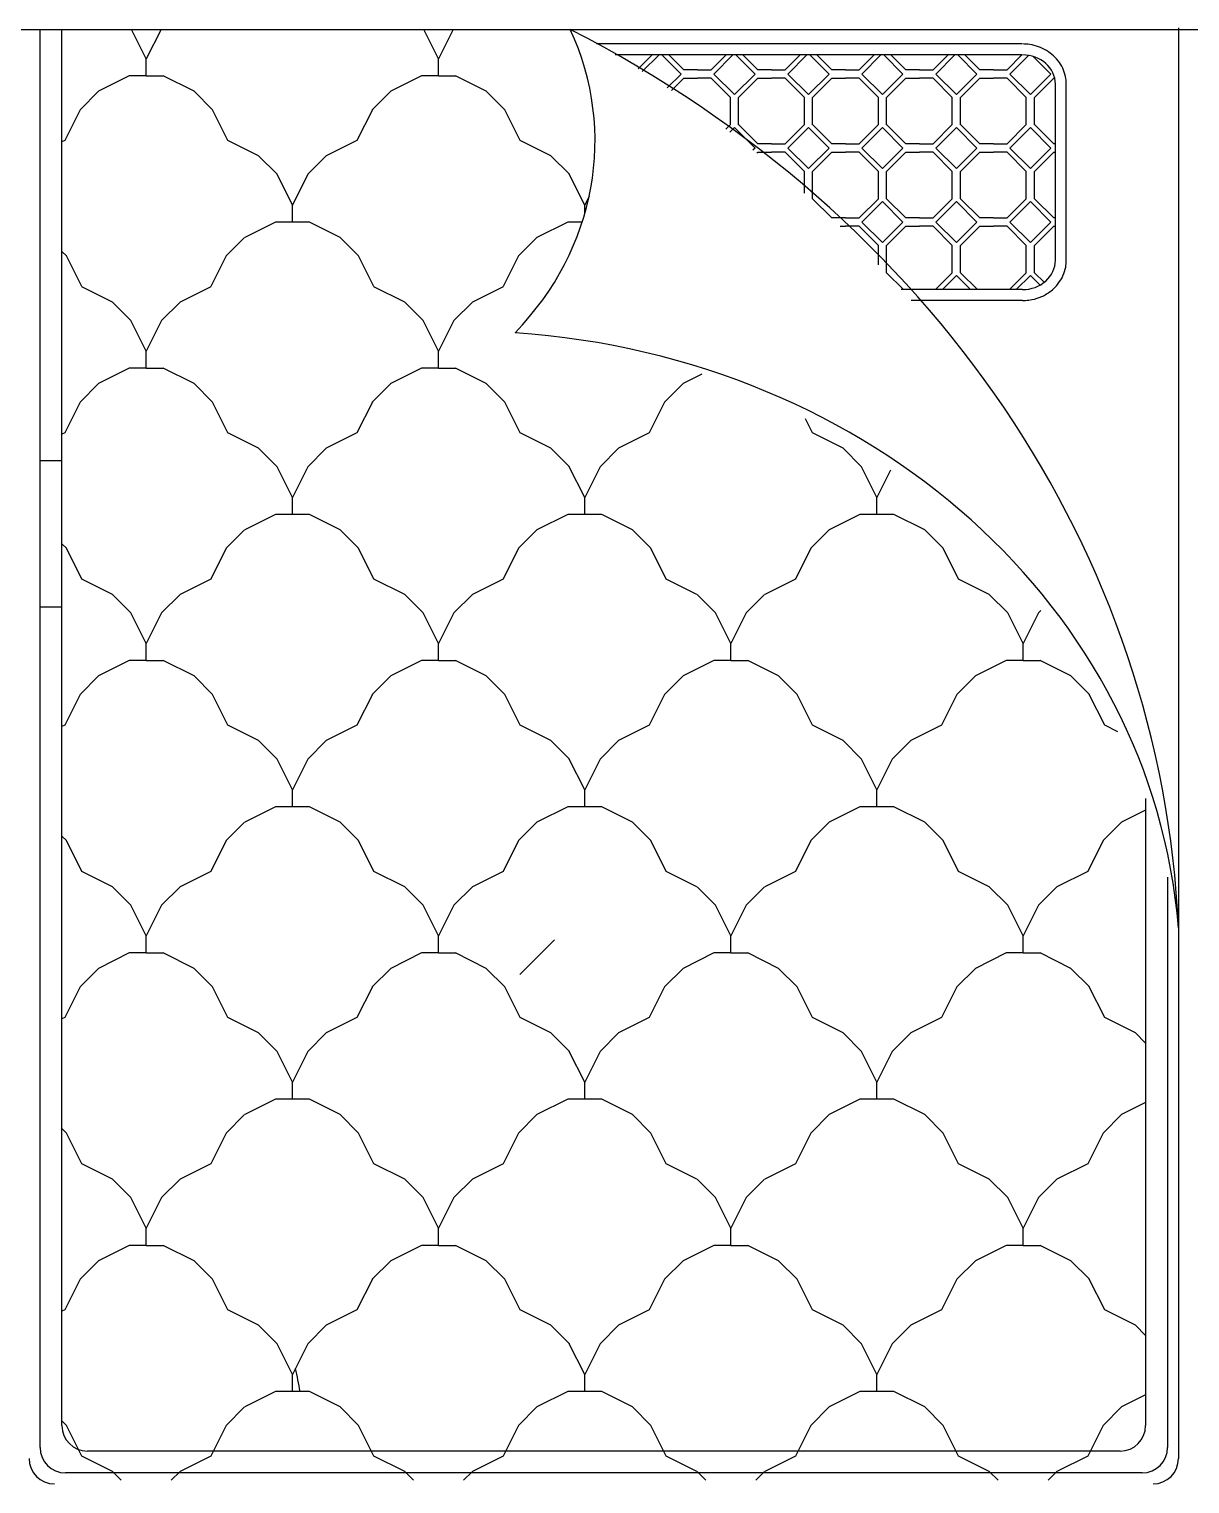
# Model space of a CAD drawing. Header units: inches. Extents: x -8688 to 264, y -379 to 2217.
# Drawn here: x -5114.9 to -5065.3, y 1093.1 to 1155.2 of the extents above; entities that cross this region are included whole.
import ezdxf

# ---------------------------------------------------------------- set-up
doc = ezdxf.new("R2010")
doc.units = ezdxf.units.IN
doc.header["$MEASUREMENT"] = 0

msp = doc.modelspace()

# ---------------------------------------------------------------- linework, layer by layer
at = {"color": 2}
for p, q in [((-5118.2716, 1155.2316), (-5062.0477, 1155.2316)), ((-5114.4339, 1094.6279), (-5114.4339, 1155.2316)), ((-5113.4968, 1095.565), (-5113.4968, 1155.2316)), ((-5109.8931, 1153.9719), (-5110.5229, 1155.2316)), ((-5109.2633, 1155.2316), (-5109.8931, 1153.972)), ((-5097.3989, 1153.972), (-5098.0287, 1155.2316)), ((-5096.7691, 1155.2316), (-5097.3989, 1153.972)), ((-5065.7678, 1155.2941), (-5065.7678, 1094.1594)), ((-5072.4577, 1154.6069), (-5090.6499, 1154.6069)), ((-5109.8931, 1153.2448), (-5109.8931, 1153.9718)), ((-5109.8931, 1153.2448), (-5109.8931, 1153.9718)), ((-5097.3989, 1153.2448), (-5097.3989, 1153.9718)), ((-5097.3989, 1153.2448), (-5097.3989, 1153.9718)), ((-5072.4577, 1154.1384), (-5089.8502, 1154.1384)), ((-5088.2707, 1154.1384), (-5088.87, 1153.5391)), ((-5087.9744, 1154.1384), (-5088.688, 1153.4248)), ((-5087.0326, 1153.3232), (-5087.8478, 1154.1384)), ((-5086.912, 1153.4989), (-5087.5515, 1154.1384)), ((-5085.1081, 1154.1384), (-5085.7476, 1153.4989)), ((-5084.8118, 1154.1384), (-5085.627, 1153.3232)), ((-5083.87, 1153.3232), (-5084.6852, 1154.1384)), ((-5083.7494, 1153.4989), (-5084.3889, 1154.1384)), ((-5081.9455, 1154.1384), (-5082.585, 1153.4989)), ((-5081.6492, 1154.1384), (-5082.4644, 1153.3232)), ((-5080.7074, 1153.3232), (-5081.5226, 1154.1384)), ((-5080.5868, 1153.4989), (-5081.2263, 1154.1384)), ((-5078.7829, 1154.1384), (-5079.4224, 1153.4989)), ((-5078.4866, 1154.1384), (-5079.3018, 1153.3232)), ((-5077.5448, 1153.3232), (-5078.36, 1154.1384)), ((-5077.4242, 1153.4989), (-5078.0637, 1154.1384)), ((-5075.6203, 1154.1384), (-5076.2598, 1153.4989)), ((-5075.324, 1154.1384), (-5076.1392, 1153.3232)), ((-5074.3822, 1153.3232), (-5075.1974, 1154.1384)), ((-5074.2616, 1153.4989), (-5074.9011, 1154.1384)), ((-5072.4577, 1154.1384), (-5073.0972, 1153.4989)), ((-5072.182, 1154.1177), (-5072.9766, 1153.3232)), ((-5071.2196, 1153.3232), (-5071.9611, 1154.0647)), ((-5087.0326, 1153.3232), (-5087.6216, 1152.7342)), ((-5086.3298, 1153.4986), (-5086.912, 1153.4986)), ((-5086.3298, 1153.4986), (-5085.7476, 1153.4986)), ((-5084.7485, 1152.4447), (-5085.627, 1153.3232)), ((-5083.87, 1153.3232), (-5084.7485, 1152.4447)), ((-5083.1672, 1153.4986), (-5083.7494, 1153.4986)), ((-5083.1672, 1153.4986), (-5082.585, 1153.4986)), ((-5081.5859, 1152.4447), (-5082.4644, 1153.3232)), ((-5080.7074, 1153.3232), (-5081.5859, 1152.4447)), ((-5080.0046, 1153.4986), (-5080.5868, 1153.4986)), ((-5080.0046, 1153.4986), (-5079.4224, 1153.4986)), ((-5078.4233, 1152.4447), (-5079.3018, 1153.3232)), ((-5077.5448, 1153.3232), (-5078.4233, 1152.4447)), ((-5076.842, 1153.4986), (-5077.4242, 1153.4986)), ((-5076.842, 1153.4986), (-5076.2598, 1153.4986)), ((-5075.2607, 1152.4447), (-5076.1392, 1153.3232)), ((-5074.3822, 1153.3232), (-5075.2607, 1152.4447)), ((-5073.6794, 1153.4986), (-5074.2616, 1153.4986)), ((-5073.6794, 1153.4986), (-5073.0972, 1153.4986)), ((-5072.0981, 1152.4447), (-5072.9766, 1153.3232)), ((-5071.2196, 1153.3232), (-5072.0981, 1152.4447)), ((-5110.62, 1153.2436), (-5111.9335, 1152.5869)), ((-5110.62, 1153.2436), (-5111.9335, 1152.5869)), ((-5109.8931, 1153.2448), (-5110.6201, 1153.2448)), ((-5109.8931, 1153.2448), (-5109.1662, 1153.2448)), ((-5107.8527, 1152.587), (-5109.1662, 1153.2437)), ((-5107.8527, 1152.5869), (-5109.1662, 1153.2436)), ((-5098.1258, 1153.2436), (-5099.4392, 1152.5869)), ((-5098.1258, 1153.2436), (-5099.4392, 1152.5869)), ((-5097.3989, 1153.2448), (-5098.1258, 1153.2448)), ((-5097.3989, 1153.2448), (-5096.6719, 1153.2448)), ((-5095.3585, 1152.5869), (-5096.672, 1153.2436)), ((-5095.3585, 1152.5869), (-5096.672, 1153.2436)), ((-5086.912, 1153.1475), (-5087.4438, 1152.6157)), ((-5086.912, 1153.1472), (-5086.3298, 1153.1472)), ((-5085.7476, 1153.1472), (-5086.3298, 1153.1472)), ((-5084.9242, 1152.3241), (-5085.7476, 1153.1475)), ((-5083.7494, 1153.1475), (-5084.5728, 1152.3241)), ((-5083.7494, 1153.1472), (-5083.1672, 1153.1472)), ((-5082.585, 1153.1472), (-5083.1672, 1153.1472)), ((-5081.7616, 1152.3241), (-5082.585, 1153.1475)), ((-5080.5868, 1153.1475), (-5081.4102, 1152.3241)), ((-5080.5868, 1153.1472), (-5080.0046, 1153.1472)), ((-5079.4224, 1153.1472), (-5080.0046, 1153.1472)), ((-5078.599, 1152.3241), (-5079.4224, 1153.1475)), ((-5077.4242, 1153.1475), (-5078.2476, 1152.3241)), ((-5077.4242, 1153.1472), (-5076.842, 1153.1472)), ((-5076.2598, 1153.1472), (-5076.842, 1153.1472)), ((-5075.4364, 1152.3241), (-5076.2598, 1153.1475)), ((-5074.2616, 1153.1475), (-5075.085, 1152.3241)), ((-5074.2616, 1153.1472), (-5073.6794, 1153.1472)), ((-5073.0972, 1153.1472), (-5073.6794, 1153.1472)), ((-5072.2738, 1152.3241), (-5073.0972, 1153.1475)), ((-5071.099, 1153.1475), (-5071.9224, 1152.3241)), ((-5071.099, 1153.1472), (-5071.0626, 1153.1472)), ((-5071.0323, 1145.3612), (-5071.0323, 1152.889)), ((-5070.5637, 1145.3612), (-5070.5637, 1152.889)), ((-5111.9344, 1152.5878), (-5112.7243, 1151.7978)), ((-5107.0619, 1151.7978), (-5107.8519, 1152.5878)), ((-5099.4401, 1152.5878), (-5100.2301, 1151.7978)), ((-5094.5677, 1151.7978), (-5095.3576, 1152.5878)), ((-5084.9242, 1151.1594), (-5084.9242, 1152.3238)), ((-5084.5728, 1151.1594), (-5084.5728, 1152.3238)), ((-5081.7616, 1151.1594), (-5081.7616, 1152.3238)), ((-5081.4102, 1151.1594), (-5081.4102, 1152.3238)), ((-5078.599, 1151.1594), (-5078.599, 1152.3238)), ((-5078.2476, 1151.1594), (-5078.2476, 1152.3238)), ((-5075.4364, 1151.1594), (-5075.4364, 1152.3238)), ((-5075.085, 1151.1594), (-5075.085, 1152.3238)), ((-5072.2738, 1151.1594), (-5072.2738, 1152.3238)), ((-5071.9224, 1151.1594), (-5071.9224, 1152.3238)), ((-5112.7234, 1151.7984), (-5113.3801, 1150.4849)), ((-5106.4061, 1150.4849), (-5107.0628, 1151.7984)), ((-5100.2292, 1151.7983), (-5100.8859, 1150.4849)), ((-5093.9118, 1150.485), (-5094.5685, 1151.7984)), ((-5084.9242, 1151.1597), (-5085.1172, 1150.9667)), ((-5084.7485, 1151.0391), (-5084.9481, 1150.8395)), ((-5083.87, 1150.1606), (-5084.7485, 1151.0391)), ((-5083.7494, 1150.3363), (-5084.5728, 1151.1597)), ((-5081.7616, 1151.1597), (-5082.585, 1150.3363)), ((-5081.5859, 1151.0391), (-5082.4644, 1150.1606)), ((-5080.7074, 1150.1606), (-5081.5859, 1151.0391)), ((-5080.5868, 1150.3363), (-5081.4102, 1151.1597)), ((-5078.599, 1151.1597), (-5079.4224, 1150.3363)), ((-5078.4233, 1151.0391), (-5079.3018, 1150.1606)), ((-5077.5448, 1150.1606), (-5078.4233, 1151.0391)), ((-5077.4242, 1150.3363), (-5078.2476, 1151.1597)), ((-5075.4364, 1151.1597), (-5076.2598, 1150.3363)), ((-5075.2607, 1151.0391), (-5076.1392, 1150.1606)), ((-5074.3822, 1150.1606), (-5075.2607, 1151.0391)), ((-5074.2616, 1150.3363), (-5075.085, 1151.1597)), ((-5072.2738, 1151.1597), (-5073.0972, 1150.3363)), ((-5072.0981, 1151.0391), (-5072.9766, 1150.1606)), ((-5071.2196, 1150.1606), (-5072.0981, 1151.0391)), ((-5071.099, 1150.3363), (-5071.9224, 1151.1597)), ((-5113.3801, 1150.4836), (-5113.4968, 1150.4252)), ((-5113.3801, 1150.4835), (-5113.4968, 1150.4252)), ((-5105.0927, 1149.8269), (-5106.4061, 1150.4836)), ((-5105.0927, 1149.8268), (-5106.4061, 1150.4835)), ((-5100.8859, 1150.4836), (-5102.1993, 1149.8269)), ((-5100.8859, 1150.4836), (-5102.1993, 1149.8268)), ((-5092.5985, 1149.8268), (-5093.9119, 1150.4835)), ((-5092.5985, 1149.8268), (-5093.9119, 1150.4835)), ((-5083.87, 1150.1606), (-5083.9578, 1150.0728)), ((-5083.1672, 1150.336), (-5083.7494, 1150.336)), ((-5083.1672, 1150.336), (-5082.585, 1150.336)), ((-5081.5859, 1149.2821), (-5082.4644, 1150.1606)), ((-5080.7074, 1150.1606), (-5081.5859, 1149.2821)), ((-5080.0046, 1150.336), (-5080.5868, 1150.336)), ((-5080.0046, 1150.336), (-5079.4224, 1150.336)), ((-5078.4233, 1149.2821), (-5079.3018, 1150.1606)), ((-5077.5448, 1150.1606), (-5078.4233, 1149.2821)), ((-5076.842, 1150.336), (-5077.4242, 1150.336)), ((-5076.842, 1150.336), (-5076.2598, 1150.336)), ((-5075.2607, 1149.2821), (-5076.1392, 1150.1606)), ((-5074.3822, 1150.1606), (-5075.2607, 1149.2821)), ((-5073.6794, 1150.336), (-5074.2616, 1150.336)), ((-5073.6794, 1150.336), (-5073.0972, 1150.336)), ((-5072.0981, 1149.2821), (-5072.9766, 1150.1606)), ((-5071.2196, 1150.1606), (-5072.0981, 1149.2821)), ((-5071.0323, 1150.336), (-5071.099, 1150.336)), ((-5104.3018, 1149.0377), (-5105.0918, 1149.8277)), ((-5102.2002, 1149.8277), (-5102.9902, 1149.0377)), ((-5091.8076, 1149.0377), (-5092.5975, 1149.8277)), ((-5083.7494, 1149.9849), (-5083.7929, 1149.9414)), ((-5083.7494, 1149.9846), (-5083.1672, 1149.9846)), ((-5082.585, 1149.9846), (-5083.1672, 1149.9846)), ((-5081.7616, 1149.1615), (-5082.585, 1149.9849)), ((-5080.5868, 1149.9849), (-5081.4102, 1149.1615)), ((-5080.5868, 1149.9846), (-5080.0046, 1149.9846)), ((-5079.4224, 1149.9846), (-5080.0046, 1149.9846)), ((-5078.599, 1149.1615), (-5079.4224, 1149.9849)), ((-5077.4242, 1149.9849), (-5078.2476, 1149.1615)), ((-5077.4242, 1149.9846), (-5076.842, 1149.9846)), ((-5076.2598, 1149.9846), (-5076.842, 1149.9846)), ((-5075.4364, 1149.1615), (-5076.2598, 1149.9849)), ((-5074.2616, 1149.9849), (-5075.085, 1149.1615)), ((-5074.2616, 1149.9846), (-5073.6794, 1149.9846)), ((-5073.0972, 1149.9846), (-5073.6794, 1149.9846)), ((-5072.2738, 1149.1615), (-5073.0972, 1149.9849)), ((-5071.099, 1149.9849), (-5071.9224, 1149.1615)), ((-5071.099, 1149.9846), (-5071.0323, 1149.9846)), ((-5103.646, 1147.7249), (-5104.3027, 1149.0383)), ((-5102.9893, 1149.0383), (-5103.646, 1147.7249)), ((-5091.1518, 1147.7249), (-5091.8085, 1149.0383)), ((-5081.7616, 1148.231), (-5081.7616, 1149.1613)), ((-5081.4102, 1147.9968), (-5081.4102, 1149.1613)), ((-5078.599, 1147.9968), (-5078.599, 1149.1613)), ((-5078.2476, 1147.9968), (-5078.2476, 1149.1613)), ((-5075.4364, 1147.9968), (-5075.4364, 1149.1613)), ((-5075.085, 1147.9968), (-5075.085, 1149.1613)), ((-5072.2738, 1147.9968), (-5072.2738, 1149.1613)), ((-5071.9224, 1147.9968), (-5071.9224, 1149.1613)), ((-5103.646, 1146.9977), (-5103.646, 1147.7247)), ((-5090.9588, 1148.1109), (-5091.1518, 1147.7248)), ((-5091.1518, 1147.3417), (-5091.1518, 1147.7247)), ((-5080.5868, 1147.1737), (-5081.4102, 1147.9971)), ((-5078.599, 1147.9971), (-5079.4224, 1147.1737)), ((-5078.4233, 1147.8765), (-5079.3018, 1146.998)), ((-5077.5448, 1146.998), (-5078.4233, 1147.8765)), ((-5077.4242, 1147.1737), (-5078.2476, 1147.9971)), ((-5075.4364, 1147.9971), (-5076.2598, 1147.1737)), ((-5075.2607, 1147.8765), (-5076.1392, 1146.998)), ((-5074.3822, 1146.998), (-5075.2607, 1147.8765)), ((-5074.2616, 1147.1737), (-5075.085, 1147.9971)), ((-5072.2738, 1147.9971), (-5073.0972, 1147.1737)), ((-5072.0981, 1147.8765), (-5072.9766, 1146.998)), ((-5071.2196, 1146.998), (-5072.0981, 1147.8765)), ((-5071.099, 1147.1737), (-5071.9224, 1147.9971)), ((-5080.0046, 1147.1734), (-5080.5868, 1147.1734)), ((-5080.0046, 1147.1734), (-5079.4224, 1147.1734)), ((-5076.842, 1147.1734), (-5077.4242, 1147.1734)), ((-5076.842, 1147.1734), (-5076.2598, 1147.1734)), ((-5073.6794, 1147.1734), (-5074.2616, 1147.1734)), ((-5073.6794, 1147.1734), (-5073.0972, 1147.1734)), ((-5071.0323, 1147.1734), (-5071.099, 1147.1734)), ((-5104.3729, 1146.9965), (-5105.6864, 1146.3398)), ((-5104.3729, 1146.9965), (-5105.6864, 1146.3398)), ((-5102.9191, 1146.9977), (-5104.373, 1146.9977)), ((-5101.6056, 1146.3398), (-5102.9191, 1146.9966)), ((-5101.6056, 1146.3398), (-5102.9191, 1146.9965)), ((-5091.8787, 1146.9966), (-5093.1921, 1146.3398)), ((-5091.8787, 1146.9965), (-5093.1921, 1146.3398)), ((-5091.2568, 1146.9977), (-5091.8788, 1146.9977)), ((-5080.235, 1146.822), (-5080.0046, 1146.822)), ((-5079.4224, 1146.822), (-5080.0046, 1146.822)), ((-5078.599, 1145.9989), (-5079.4224, 1146.8223)), ((-5078.4233, 1146.1195), (-5079.3018, 1146.998)), ((-5077.5448, 1146.998), (-5078.4233, 1146.1195)), ((-5077.4242, 1146.8223), (-5078.2476, 1145.9989)), ((-5077.4242, 1146.822), (-5076.842, 1146.822)), ((-5076.2598, 1146.822), (-5076.842, 1146.822)), ((-5075.4364, 1145.9989), (-5076.2598, 1146.8223)), ((-5075.2607, 1146.1195), (-5076.1392, 1146.998)), ((-5074.3822, 1146.998), (-5075.2607, 1146.1195)), ((-5074.2616, 1146.8223), (-5075.085, 1145.9989)), ((-5074.2616, 1146.822), (-5073.6794, 1146.822)), ((-5073.0972, 1146.822), (-5073.6794, 1146.822)), ((-5072.2738, 1145.9989), (-5073.0972, 1146.8223)), ((-5072.0981, 1146.1195), (-5072.9766, 1146.998)), ((-5071.2196, 1146.998), (-5072.0981, 1146.1195)), ((-5071.099, 1146.8223), (-5071.9224, 1145.9989)), ((-5071.099, 1146.822), (-5071.0323, 1146.822)), ((-5105.6872, 1146.3407), (-5106.4772, 1145.5507)), ((-5100.8148, 1145.5507), (-5101.6048, 1146.3406)), ((-5093.193, 1146.3407), (-5093.983, 1145.5507)), ((-5078.599, 1145.1764), (-5078.599, 1145.9987)), ((-5078.2476, 1144.8342), (-5078.2476, 1145.9987)), ((-5075.4364, 1144.8342), (-5075.4364, 1145.9987)), ((-5075.085, 1144.8342), (-5075.085, 1145.9987)), ((-5072.2738, 1144.8342), (-5072.2738, 1145.9987)), ((-5071.9224, 1144.8342), (-5071.9224, 1145.9987)), ((-5113.309, 1145.5507), (-5113.4968, 1145.7385)), ((-5112.6532, 1144.2378), (-5113.3099, 1145.5512)), ((-5106.4763, 1145.5512), (-5107.133, 1144.2378)), ((-5100.1589, 1144.2378), (-5100.8157, 1145.5513)), ((-5093.9821, 1145.5512), (-5094.6388, 1144.2378)), ((-5077.5249, 1144.1118), (-5078.2476, 1144.8345)), ((-5075.4364, 1144.8345), (-5076.1591, 1144.1118)), ((-5075.2607, 1144.7139), (-5075.8628, 1144.1118)), ((-5074.6586, 1144.1118), (-5075.2607, 1144.7139)), ((-5074.3623, 1144.1118), (-5075.085, 1144.8345)), ((-5072.2738, 1144.8345), (-5072.9965, 1144.1118)), ((-5072.0981, 1144.7139), (-5072.7002, 1144.1118)), ((-5071.6881, 1144.3039), (-5072.0981, 1144.7139)), ((-5071.5101, 1144.4222), (-5071.9224, 1144.8345)), ((-5111.3398, 1143.5798), (-5112.6532, 1144.2365)), ((-5111.3398, 1143.5797), (-5112.6532, 1144.2364)), ((-5107.133, 1144.2365), (-5108.4464, 1143.5798)), ((-5107.133, 1144.2364), (-5108.4464, 1143.5797)), ((-5098.8456, 1143.5797), (-5100.159, 1144.2365)), ((-5098.8456, 1143.5797), (-5100.159, 1144.2364)), ((-5094.6388, 1144.2365), (-5095.9522, 1143.5798)), ((-5094.6388, 1144.2365), (-5095.9522, 1143.5797)), ((-5072.4361, 1144.1118), (-5077.6169, 1144.1118)), ((-5110.5489, 1142.7906), (-5111.3389, 1143.5806)), ((-5108.4473, 1143.5806), (-5109.2373, 1142.7906)), ((-5098.0547, 1142.7906), (-5098.8447, 1143.5806)), ((-5095.9531, 1143.5806), (-5096.743, 1142.7906)), ((-5072.4361, 1143.6432), (-5077.2023, 1143.6432)), ((-5109.8931, 1141.4777), (-5110.5498, 1142.7911)), ((-5109.2364, 1142.7912), (-5109.8931, 1141.4777)), ((-5097.3989, 1141.4777), (-5098.0556, 1142.7912)), ((-5096.7422, 1142.7912), (-5097.3989, 1141.4777)), ((-5109.8931, 1140.7506), (-5109.8931, 1141.4776)), ((-5109.8931, 1140.7506), (-5109.8931, 1141.4776)), ((-5097.3989, 1140.7506), (-5097.3989, 1141.4776)), ((-5097.3989, 1140.7506), (-5097.3989, 1141.4776)), ((-5110.62, 1140.7494), (-5111.9335, 1140.0927)), ((-5110.62, 1140.7494), (-5111.9335, 1140.0927)), ((-5109.8931, 1140.7506), (-5110.6201, 1140.7506)), ((-5109.8931, 1140.7506), (-5109.1662, 1140.7506)), ((-5107.8527, 1140.0928), (-5109.1662, 1140.7495)), ((-5107.8527, 1140.0927), (-5109.1662, 1140.7494)), ((-5098.1258, 1140.7495), (-5099.4392, 1140.0928)), ((-5098.1258, 1140.7494), (-5099.4392, 1140.0927)), ((-5097.3989, 1140.7506), (-5098.1258, 1140.7506)), ((-5097.3989, 1140.7506), (-5096.6719, 1140.7506)), ((-5095.3585, 1140.0928), (-5096.672, 1140.7495)), ((-5095.3585, 1140.0927), (-5096.672, 1140.7494)), ((-5086.1496, 1140.4905), (-5086.945, 1140.0928)), ((-5086.1496, 1140.4904), (-5086.945, 1140.0927)), ((-5111.9343, 1140.0936), (-5112.7243, 1139.3036)), ((-5107.0619, 1139.3036), (-5107.8519, 1140.0935)), ((-5099.4401, 1140.0936), (-5100.2301, 1139.3036)), ((-5094.5677, 1139.3036), (-5095.3577, 1140.0935)), ((-5086.9459, 1140.0936), (-5087.7358, 1139.3036)), ((-5112.7234, 1139.3041), (-5113.3801, 1137.9907)), ((-5106.4061, 1137.9907), (-5107.0628, 1139.3041)), ((-5100.2292, 1139.3041), (-5100.8859, 1137.9907)), ((-5093.9118, 1137.9907), (-5094.5685, 1139.3042)), ((-5087.735, 1139.3041), (-5088.3917, 1137.9907)), ((-5081.4176, 1137.9908), (-5081.7135, 1138.5826)), ((-5113.3801, 1137.9894), (-5113.4968, 1137.9311)), ((-5113.3801, 1137.9894), (-5113.4968, 1137.931)), ((-5105.0927, 1137.3327), (-5106.4061, 1137.9894)), ((-5105.0927, 1137.3326), (-5106.4061, 1137.9893)), ((-5100.8859, 1137.9894), (-5102.1993, 1137.3327)), ((-5100.8859, 1137.9894), (-5102.1993, 1137.3327)), ((-5092.5985, 1137.3327), (-5093.9119, 1137.9894)), ((-5092.5985, 1137.3326), (-5093.9119, 1137.9893)), ((-5088.3917, 1137.9894), (-5089.7051, 1137.3327)), ((-5088.3917, 1137.9894), (-5089.7051, 1137.3327)), ((-5080.1043, 1137.3326), (-5081.4177, 1137.9894)), ((-5080.1043, 1137.3326), (-5081.4177, 1137.9893)), ((-5104.3018, 1136.5435), (-5105.0918, 1137.3335)), ((-5102.2002, 1137.3335), (-5102.9901, 1136.5435)), ((-5091.8076, 1136.5435), (-5092.5976, 1137.3335)), ((-5089.706, 1137.3335), (-5090.4959, 1136.5435)), ((-5079.3134, 1136.5435), (-5080.1033, 1137.3335)), ((-5114.4339, 1136.803), (-5113.4968, 1136.803)), ((-5103.646, 1135.2306), (-5104.3027, 1136.544)), ((-5102.9893, 1136.544), (-5103.646, 1135.2306)), ((-5091.1518, 1135.2306), (-5091.8085, 1136.5441)), ((-5090.4951, 1136.544), (-5091.1518, 1135.2306)), ((-5078.6576, 1135.2307), (-5079.3143, 1136.5441)), ((-5078.0769, 1136.392), (-5078.6576, 1135.2306)), ((-5103.646, 1134.5035), (-5103.646, 1135.2305)), ((-5091.1518, 1134.5035), (-5091.1518, 1135.2305)), ((-5078.6576, 1134.5035), (-5078.6576, 1135.2305)), ((-5104.3729, 1134.5024), (-5105.6864, 1133.8456)), ((-5104.3729, 1134.5023), (-5105.6864, 1133.8456)), ((-5102.9191, 1134.5035), (-5104.373, 1134.5035)), ((-5101.6056, 1133.8457), (-5102.9191, 1134.5024)), ((-5101.6056, 1133.8456), (-5102.9191, 1134.5023)), ((-5091.8787, 1134.5024), (-5093.1921, 1133.8457)), ((-5091.8787, 1134.5023), (-5093.1921, 1133.8456)), ((-5090.4248, 1134.5035), (-5091.8788, 1134.5035)), ((-5089.1114, 1133.8456), (-5090.4248, 1134.5024)), ((-5089.1114, 1133.8456), (-5090.4248, 1134.5023)), ((-5079.3845, 1134.5024), (-5080.6979, 1133.8457)), ((-5079.3845, 1134.5024), (-5080.6979, 1133.8456)), ((-5077.9306, 1134.5035), (-5079.3845, 1134.5035)), ((-5076.6172, 1133.8456), (-5077.9306, 1134.5023)), ((-5076.6172, 1133.8456), (-5077.9306, 1134.5023)), ((-5105.6872, 1133.8465), (-5106.4772, 1133.0565)), ((-5100.8148, 1133.0565), (-5101.6048, 1133.8464)), ((-5093.193, 1133.8465), (-5093.983, 1133.0565)), ((-5088.3206, 1133.0565), (-5089.1106, 1133.8464)), ((-5080.6988, 1133.8465), (-5081.4887, 1133.0565)), ((-5075.8264, 1133.0565), (-5076.6163, 1133.8464)), ((-5113.3091, 1133.0565), (-5113.4968, 1133.2442)), ((-5112.6532, 1131.7436), (-5113.3099, 1133.057)), ((-5106.4763, 1133.057), (-5107.133, 1131.7436)), ((-5100.1589, 1131.7436), (-5100.8157, 1133.057)), ((-5093.9821, 1133.057), (-5094.6388, 1131.7436)), ((-5087.6647, 1131.7436), (-5088.3214, 1133.057)), ((-5081.4879, 1133.057), (-5082.1446, 1131.7436)), ((-5075.1705, 1131.7436), (-5075.8272, 1133.0571)), ((-5111.3398, 1131.0856), (-5112.6532, 1131.7423)), ((-5111.3398, 1131.0855), (-5112.6532, 1131.7423)), ((-5107.133, 1131.7423), (-5108.4464, 1131.0856)), ((-5107.133, 1131.7423), (-5108.4464, 1131.0855)), ((-5098.8456, 1131.0856), (-5100.159, 1131.7423)), ((-5098.8456, 1131.0855), (-5100.159, 1131.7422)), ((-5094.6388, 1131.7423), (-5095.9522, 1131.0856)), ((-5094.6388, 1131.7423), (-5095.9522, 1131.0856)), ((-5086.3514, 1131.0855), (-5087.6648, 1131.7423)), ((-5086.3514, 1131.0855), (-5087.6648, 1131.7422)), ((-5082.1446, 1131.7423), (-5083.458, 1131.0856)), ((-5082.1446, 1131.7423), (-5083.458, 1131.0856)), ((-5073.8571, 1131.0855), (-5075.1706, 1131.7422)), ((-5073.8571, 1131.0855), (-5075.1706, 1131.7422)), ((-5110.549, 1130.2964), (-5111.3389, 1131.0864)), ((-5108.4473, 1131.0864), (-5109.2373, 1130.2964)), ((-5098.0547, 1130.2964), (-5098.8447, 1131.0864)), ((-5095.9531, 1131.0864), (-5096.743, 1130.2964)), ((-5085.5605, 1130.2964), (-5086.3505, 1131.0864)), ((-5083.4588, 1131.0864), (-5084.2488, 1130.2964)), ((-5073.0663, 1130.2964), (-5073.8562, 1131.0864)), ((-5114.4339, 1130.5559), (-5113.4968, 1130.5559)), ((-5109.8931, 1128.9835), (-5110.5498, 1130.2969)), ((-5109.2364, 1130.2969), (-5109.8931, 1128.9835)), ((-5097.3989, 1128.9835), (-5098.0556, 1130.2969)), ((-5096.7422, 1130.2969), (-5097.3989, 1128.9835)), ((-5084.9047, 1128.9835), (-5085.5614, 1130.2969)), ((-5084.248, 1130.2969), (-5084.9047, 1128.9835)), ((-5072.4105, 1128.9835), (-5073.0672, 1130.297)), ((-5071.7538, 1130.2969), (-5072.4105, 1128.9835)), ((-5071.6487, 1130.4023), (-5071.7546, 1130.2964)), ((-5109.8931, 1128.2564), (-5109.8931, 1128.9834)), ((-5109.8931, 1128.2564), (-5109.8931, 1128.9834)), ((-5097.3989, 1128.2564), (-5097.3989, 1128.9834)), ((-5097.3989, 1128.2564), (-5097.3989, 1128.9834)), ((-5084.9047, 1128.2564), (-5084.9047, 1128.9834)), ((-5084.9047, 1128.2564), (-5084.9047, 1128.9834)), ((-5072.4105, 1128.2564), (-5072.4105, 1128.9834)), ((-5072.4105, 1128.2564), (-5072.4105, 1128.9834)), ((-5110.62, 1128.2553), (-5111.9335, 1127.5986)), ((-5110.62, 1128.2552), (-5111.9335, 1127.5985)), ((-5109.8931, 1128.2564), (-5110.6201, 1128.2564)), ((-5109.8931, 1128.2564), (-5109.1662, 1128.2564)), ((-5107.8527, 1127.5986), (-5109.1662, 1128.2553)), ((-5107.8527, 1127.5986), (-5109.1662, 1128.2553)), ((-5098.1258, 1128.2553), (-5099.4392, 1127.5986)), ((-5098.1258, 1128.2552), (-5099.4392, 1127.5985)), ((-5097.3989, 1128.2564), (-5098.1258, 1128.2564)), ((-5097.3989, 1128.2564), (-5096.6719, 1128.2564)), ((-5095.3585, 1127.5986), (-5096.672, 1128.2553)), ((-5095.3585, 1127.5985), (-5096.672, 1128.2552)), ((-5085.6316, 1128.2553), (-5086.945, 1127.5986)), ((-5085.6316, 1128.2553), (-5086.945, 1127.5986)), ((-5084.9047, 1128.2564), (-5085.6316, 1128.2564)), ((-5084.9047, 1128.2564), (-5084.1777, 1128.2564)), ((-5082.8643, 1127.5986), (-5084.1777, 1128.2553)), ((-5082.8643, 1127.5985), (-5084.1777, 1128.2552)), ((-5073.1374, 1128.2553), (-5074.4508, 1127.5986)), ((-5073.1374, 1128.2553), (-5074.4508, 1127.5986)), ((-5072.4105, 1128.2564), (-5073.1374, 1128.2564)), ((-5072.4105, 1128.2564), (-5071.6835, 1128.2564)), ((-5070.3701, 1127.5985), (-5071.6835, 1128.2552)), ((-5070.3701, 1127.5985), (-5071.6835, 1128.2552)), ((-5111.9343, 1127.5994), (-5112.7243, 1126.8094)), ((-5107.062, 1126.8094), (-5107.8519, 1127.5993)), ((-5099.4401, 1127.5994), (-5100.2301, 1126.8094)), ((-5094.5677, 1126.8094), (-5095.3577, 1127.5993)), ((-5086.9459, 1127.5994), (-5087.7358, 1126.8094)), ((-5082.0735, 1126.8094), (-5082.8635, 1127.5993)), ((-5074.4516, 1127.5994), (-5075.2416, 1126.8094)), ((-5069.5793, 1126.8094), (-5070.3692, 1127.5993)), ((-5112.7234, 1126.8099), (-5113.3801, 1125.4965)), ((-5106.4061, 1125.4965), (-5107.0628, 1126.8099)), ((-5100.2292, 1126.8099), (-5100.8859, 1125.4965)), ((-5093.9118, 1125.4965), (-5094.5685, 1126.8099)), ((-5087.735, 1126.8099), (-5088.3917, 1125.4965)), ((-5081.4176, 1125.4965), (-5082.0743, 1126.81)), ((-5075.2408, 1126.8099), (-5075.8975, 1125.4965)), ((-5068.9234, 1125.4965), (-5069.5801, 1126.81)), ((-5113.3801, 1125.4952), (-5113.4968, 1125.4369)), ((-5113.3801, 1125.4952), (-5113.4968, 1125.4368)), ((-5105.0927, 1124.8385), (-5106.4061, 1125.4952)), ((-5105.0927, 1124.8385), (-5106.4061, 1125.4952)), ((-5100.8859, 1125.4952), (-5102.1993, 1124.8385)), ((-5100.8859, 1125.4952), (-5102.1993, 1124.8385)), ((-5092.5985, 1124.8385), (-5093.9119, 1125.4952)), ((-5092.5985, 1124.8384), (-5093.9119, 1125.4951)), ((-5088.3917, 1125.4952), (-5089.7051, 1124.8385)), ((-5088.3917, 1125.4952), (-5089.7051, 1124.8385)), ((-5080.1043, 1124.8385), (-5081.4177, 1125.4952)), ((-5080.1043, 1124.8384), (-5081.4177, 1125.4951)), ((-5075.8975, 1125.4952), (-5077.2109, 1124.8385)), ((-5075.8975, 1125.4952), (-5077.2109, 1124.8385)), ((-5068.3634, 1125.2151), (-5068.9235, 1125.4952)), ((-5068.3634, 1125.2151), (-5068.9235, 1125.4951)), ((-5104.3019, 1124.0493), (-5105.0918, 1124.8393)), ((-5102.2002, 1124.8393), (-5102.9901, 1124.0493)), ((-5091.8076, 1124.0493), (-5092.5976, 1124.8393)), ((-5089.7059, 1124.8393), (-5090.4959, 1124.0493)), ((-5079.3134, 1124.0493), (-5080.1034, 1124.8393)), ((-5077.2117, 1124.8393), (-5078.0017, 1124.0493)), ((-5103.646, 1122.7364), (-5104.3027, 1124.0498)), ((-5102.9893, 1124.0498), (-5103.646, 1122.7364)), ((-5091.1518, 1122.7364), (-5091.8085, 1124.0498)), ((-5090.4951, 1124.0498), (-5091.1518, 1122.7364)), ((-5078.6576, 1122.7364), (-5079.3143, 1124.0499)), ((-5078.0009, 1124.0498), (-5078.6576, 1122.7364)), ((-5103.646, 1122.0093), (-5103.646, 1122.7362)), ((-5091.1518, 1122.0093), (-5091.1518, 1122.7362)), ((-5078.6576, 1122.0093), (-5078.6576, 1122.7362)), ((-5067.1734, 1122.3684), (-5067.1734, 1095.565)), ((-5104.3729, 1122.0082), (-5105.6864, 1121.3515)), ((-5104.3729, 1122.0081), (-5105.6864, 1121.3514)), ((-5102.9191, 1122.0093), (-5104.373, 1122.0093)), ((-5101.6056, 1121.3515), (-5102.9191, 1122.0082)), ((-5101.6056, 1121.3514), (-5102.9191, 1122.0082)), ((-5091.8787, 1122.0082), (-5093.1921, 1121.3515)), ((-5091.8787, 1122.0082), (-5093.1921, 1121.3514)), ((-5090.4248, 1122.0093), (-5091.8788, 1122.0093)), ((-5089.1114, 1121.3515), (-5090.4248, 1122.0082)), ((-5089.1114, 1121.3514), (-5090.4248, 1122.0081)), ((-5079.3845, 1122.0082), (-5080.6979, 1121.3515)), ((-5079.3845, 1122.0082), (-5080.6979, 1121.3515)), ((-5077.9306, 1122.0093), (-5079.3845, 1122.0093)), ((-5076.6172, 1121.3514), (-5077.9306, 1122.0082)), ((-5076.6172, 1121.3514), (-5077.9306, 1122.0081)), ((-5067.1734, 1121.8666), (-5068.2037, 1121.3515)), ((-5067.1734, 1121.8666), (-5068.2037, 1121.3515)), ((-5105.6872, 1121.3522), (-5106.4772, 1120.5623)), ((-5100.8148, 1120.5623), (-5101.6048, 1121.3522)), ((-5093.193, 1121.3522), (-5093.9829, 1120.5623)), ((-5088.3206, 1120.5623), (-5089.1106, 1121.3522)), ((-5080.6987, 1121.3522), (-5081.4887, 1120.5623)), ((-5075.8264, 1120.5623), (-5076.6163, 1121.3522)), ((-5068.2045, 1121.3522), (-5068.9945, 1120.5623)), ((-5113.3091, 1120.5623), (-5113.4968, 1120.75)), ((-5112.6532, 1119.2494), (-5113.3099, 1120.5628)), ((-5106.4763, 1120.5628), (-5107.133, 1119.2494)), ((-5100.1589, 1119.2494), (-5100.8157, 1120.5628)), ((-5093.9821, 1120.5628), (-5094.6388, 1119.2494)), ((-5087.6647, 1119.2494), (-5088.3214, 1120.5628)), ((-5081.4879, 1120.5628), (-5082.1446, 1119.2493)), ((-5075.1705, 1119.2494), (-5075.8272, 1120.5628)), ((-5068.9937, 1120.5628), (-5069.6504, 1119.2493)), ((-5111.3398, 1118.5914), (-5112.6532, 1119.2481)), ((-5111.3398, 1118.5914), (-5112.6532, 1119.2481)), ((-5107.133, 1119.2481), (-5108.4464, 1118.5914)), ((-5107.133, 1119.2481), (-5108.4464, 1118.5914)), ((-5098.8456, 1118.5914), (-5100.159, 1119.2481)), ((-5098.8456, 1118.5913), (-5100.159, 1119.2481)), ((-5094.6388, 1119.2481), (-5095.9522, 1118.5914)), ((-5094.6388, 1119.2481), (-5095.9522, 1118.5914)), ((-5086.3514, 1118.5914), (-5087.6648, 1119.2481)), ((-5086.3514, 1118.5913), (-5087.6648, 1119.248)), ((-5082.1446, 1119.2481), (-5083.458, 1118.5914)), ((-5082.1446, 1119.2481), (-5083.458, 1118.5914)), ((-5073.8571, 1118.5913), (-5075.1706, 1119.2481)), ((-5073.8571, 1118.5913), (-5075.1706, 1119.248)), ((-5069.6504, 1119.2481), (-5070.9638, 1118.5914)), ((-5069.6504, 1119.2481), (-5070.9638, 1118.5914)), ((-5110.549, 1117.8022), (-5111.3389, 1118.5922)), ((-5108.4473, 1118.5922), (-5109.2372, 1117.8022)), ((-5098.0547, 1117.8022), (-5098.8447, 1118.5922)), ((-5095.953, 1118.5922), (-5096.743, 1117.8022)), ((-5085.5605, 1117.8022), (-5086.3505, 1118.5922)), ((-5083.4588, 1118.5922), (-5084.2488, 1117.8022)), ((-5073.0663, 1117.8022), (-5073.8562, 1118.5922)), ((-5070.9646, 1118.5922), (-5071.7545, 1117.8022)), ((-5066.2364, 1118.9964), (-5066.2364, 1094.6279)), ((-5109.8931, 1116.4893), (-5110.5498, 1117.8027)), ((-5109.2364, 1117.8027), (-5109.8931, 1116.4893)), ((-5097.3989, 1116.4893), (-5098.0556, 1117.8027)), ((-5096.7422, 1117.8027), (-5097.3989, 1116.4893)), ((-5084.9047, 1116.4893), (-5085.5614, 1117.8027)), ((-5084.248, 1117.8027), (-5084.9047, 1116.4893)), ((-5072.4105, 1116.4893), (-5073.0672, 1117.8027)), ((-5071.7538, 1117.8027), (-5072.4105, 1116.4893)), ((-5109.8931, 1115.7622), (-5109.8931, 1116.4891)), ((-5109.8931, 1115.7622), (-5109.8931, 1116.4891)), ((-5097.3989, 1115.7622), (-5097.3989, 1116.4891)), ((-5097.3989, 1115.7622), (-5097.3989, 1116.4891)), ((-5093.9253, 1114.8437), (-5092.4418, 1116.3272)), ((-5084.9047, 1115.7622), (-5084.9047, 1116.4891)), ((-5084.9047, 1115.7622), (-5084.9047, 1116.4891)), ((-5072.4105, 1115.7622), (-5072.4105, 1116.4891)), ((-5072.4105, 1115.7622), (-5072.4105, 1116.4891)), ((-5110.62, 1115.7611), (-5111.9335, 1115.1044)), ((-5110.62, 1115.761), (-5111.9335, 1115.1043)), ((-5109.8931, 1115.7622), (-5110.6201, 1115.7622)), ((-5109.8931, 1115.7622), (-5109.1662, 1115.7622)), ((-5107.8527, 1115.1044), (-5109.1662, 1115.7611)), ((-5107.8527, 1115.1044), (-5109.1662, 1115.7611)), ((-5098.1258, 1115.7611), (-5099.4392, 1115.1044)), ((-5098.1258, 1115.7611), (-5099.4392, 1115.1044)), ((-5097.3989, 1115.7622), (-5098.1258, 1115.7622)), ((-5097.3989, 1115.7622), (-5096.6719, 1115.7622)), ((-5095.3585, 1115.1044), (-5096.672, 1115.7611)), ((-5095.3585, 1115.1044), (-5096.672, 1115.7611)), ((-5085.6316, 1115.7611), (-5086.945, 1115.1044)), ((-5085.6316, 1115.7611), (-5086.945, 1115.1044)), ((-5084.9047, 1115.7622), (-5085.6316, 1115.7622)), ((-5084.9047, 1115.7622), (-5084.1777, 1115.7622)), ((-5082.8643, 1115.1044), (-5084.1777, 1115.7611)), ((-5082.8643, 1115.1043), (-5084.1777, 1115.761)), ((-5073.1374, 1115.7611), (-5074.4508, 1115.1044)), ((-5073.1374, 1115.7611), (-5074.4508, 1115.1044)), ((-5072.4105, 1115.7622), (-5073.1374, 1115.7622)), ((-5072.4105, 1115.7622), (-5071.6835, 1115.7622)), ((-5070.3701, 1115.1044), (-5071.6835, 1115.7611)), ((-5070.3701, 1115.1043), (-5071.6835, 1115.761)), ((-5111.9343, 1115.1052), (-5112.7243, 1114.3152)), ((-5107.062, 1114.3152), (-5107.8519, 1115.1051)), ((-5099.4401, 1115.1052), (-5100.23, 1114.3152)), ((-5094.5677, 1114.3152), (-5095.3577, 1115.1051)), ((-5086.9458, 1115.1052), (-5087.7358, 1114.3152)), ((-5082.0735, 1114.3152), (-5082.8635, 1115.1051)), ((-5074.4516, 1115.1052), (-5075.2416, 1114.3152)), ((-5069.5793, 1114.3152), (-5070.3692, 1115.1051)), ((-5112.7234, 1114.3157), (-5113.3801, 1113.0023)), ((-5106.4061, 1113.0023), (-5107.0628, 1114.3157)), ((-5100.2292, 1114.3157), (-5100.8859, 1113.0023)), ((-5093.9118, 1113.0023), (-5094.5685, 1114.3157)), ((-5087.735, 1114.3157), (-5088.3917, 1113.0022)), ((-5081.4176, 1113.0023), (-5082.0743, 1114.3157)), ((-5075.2408, 1114.3156), (-5075.8975, 1113.0022)), ((-5068.9234, 1113.0023), (-5069.5801, 1114.3157)), ((-5113.3801, 1113.001), (-5113.4968, 1112.9427)), ((-5113.3801, 1113.001), (-5113.4968, 1112.9427)), ((-5105.0927, 1112.3443), (-5106.4061, 1113.001)), ((-5105.0927, 1112.3443), (-5106.4061, 1113.001)), ((-5100.8859, 1113.001), (-5102.1993, 1112.3443)), ((-5100.8859, 1113.001), (-5102.1993, 1112.3443)), ((-5092.5985, 1112.3443), (-5093.9119, 1113.001)), ((-5092.5985, 1112.3443), (-5093.9119, 1113.001)), ((-5088.3917, 1113.001), (-5089.7051, 1112.3443)), ((-5088.3917, 1113.001), (-5089.7051, 1112.3443)), ((-5080.1043, 1112.3443), (-5081.4177, 1113.001)), ((-5080.1043, 1112.3442), (-5081.4177, 1113.0009)), ((-5075.8975, 1113.0011), (-5077.2109, 1112.3443)), ((-5075.8975, 1113.001), (-5077.2109, 1112.3443)), ((-5067.61, 1112.3443), (-5068.9235, 1113.001)), ((-5067.61, 1112.3442), (-5068.9235, 1113.0009)), ((-5104.3019, 1111.5551), (-5105.0918, 1112.3451)), ((-5102.2001, 1112.3451), (-5102.9901, 1111.5551)), ((-5091.8076, 1111.5551), (-5092.5976, 1112.3451)), ((-5089.7059, 1112.3451), (-5090.4959, 1111.5551)), ((-5079.3134, 1111.5551), (-5080.1034, 1112.3451)), ((-5077.2117, 1112.3451), (-5078.0016, 1111.5551)), ((-5067.1734, 1111.9094), (-5067.6091, 1112.3451)), ((-5103.646, 1110.2422), (-5104.3027, 1111.5556)), ((-5102.9893, 1111.5556), (-5103.646, 1110.2422)), ((-5091.1518, 1110.2422), (-5091.8085, 1111.5556)), ((-5090.4951, 1111.5556), (-5091.1518, 1110.2422)), ((-5078.6576, 1110.2422), (-5079.3143, 1111.5556)), ((-5078.0009, 1111.5556), (-5078.6576, 1110.2422)), ((-5103.646, 1109.5151), (-5103.646, 1110.242)), ((-5091.1518, 1109.5151), (-5091.1518, 1110.242)), ((-5078.6576, 1109.5151), (-5078.6576, 1110.242)), ((-5104.3729, 1109.514), (-5105.6864, 1108.8573)), ((-5104.3729, 1109.514), (-5105.6864, 1108.8572)), ((-5102.9191, 1109.5151), (-5104.373, 1109.5151)), ((-5101.6056, 1108.8573), (-5102.9191, 1109.514)), ((-5101.6056, 1108.8573), (-5102.9191, 1109.514)), ((-5091.8787, 1109.514), (-5093.1921, 1108.8573)), ((-5091.8787, 1109.514), (-5093.1921, 1108.8573)), ((-5090.4248, 1109.5151), (-5091.8788, 1109.5151)), ((-5089.1114, 1108.8573), (-5090.4248, 1109.514)), ((-5089.1114, 1108.8572), (-5090.4248, 1109.514)), ((-5079.3845, 1109.514), (-5080.6979, 1108.8573)), ((-5079.3845, 1109.514), (-5080.6979, 1108.8573)), ((-5077.9306, 1109.5151), (-5079.3845, 1109.5151)), ((-5076.6172, 1108.8573), (-5077.9306, 1109.514)), ((-5076.6172, 1108.8572), (-5077.9306, 1109.5139)), ((-5067.1734, 1109.3725), (-5068.2037, 1108.8573)), ((-5067.1734, 1109.3724), (-5068.2037, 1108.8573)), ((-5105.6872, 1108.858), (-5106.4771, 1108.0681)), ((-5100.8149, 1108.0681), (-5101.6048, 1108.858)), ((-5093.193, 1108.858), (-5093.9829, 1108.0681)), ((-5088.3206, 1108.0681), (-5089.1106, 1108.858)), ((-5080.6987, 1108.858), (-5081.4887, 1108.0681)), ((-5075.8264, 1108.0681), (-5076.6164, 1108.858)), ((-5068.2045, 1108.858), (-5068.9945, 1108.0681)), ((-5113.3091, 1108.0681), (-5113.4968, 1108.2558)), ((-5112.6532, 1106.7552), (-5113.3099, 1108.0686)), ((-5106.4763, 1108.0686), (-5107.133, 1106.7551)), ((-5100.1589, 1106.7552), (-5100.8157, 1108.0686)), ((-5093.9821, 1108.0686), (-5094.6388, 1106.7551)), ((-5087.6647, 1106.7552), (-5088.3214, 1108.0686)), ((-5081.4879, 1108.0685), (-5082.1446, 1106.7551)), ((-5075.1705, 1106.7552), (-5075.8272, 1108.0686)), ((-5068.9937, 1108.0685), (-5069.6504, 1106.7551)), ((-5111.3398, 1106.0972), (-5112.6532, 1106.7539)), ((-5111.3398, 1106.0972), (-5112.6532, 1106.7539)), ((-5107.133, 1106.7539), (-5108.4464, 1106.0972)), ((-5107.133, 1106.7539), (-5108.4464, 1106.0972)), ((-5098.8456, 1106.0972), (-5100.159, 1106.7539)), ((-5098.8456, 1106.0972), (-5100.159, 1106.7539)), ((-5094.6388, 1106.7539), (-5095.9522, 1106.0972)), ((-5094.6388, 1106.7539), (-5095.9522, 1106.0972)), ((-5086.3514, 1106.0972), (-5087.6648, 1106.7539)), ((-5086.3514, 1106.0971), (-5087.6648, 1106.7539)), ((-5082.1446, 1106.7539), (-5083.458, 1106.0972)), ((-5082.1446, 1106.7539), (-5083.458, 1106.0972)), ((-5073.8571, 1106.0972), (-5075.1706, 1106.7539)), ((-5073.8571, 1106.0971), (-5075.1706, 1106.7538)), ((-5069.6504, 1106.754), (-5070.9638, 1106.0973)), ((-5069.6504, 1106.7539), (-5070.9638, 1106.0972)), ((-5110.549, 1105.308), (-5111.339, 1106.098)), ((-5108.4472, 1106.0979), (-5109.2372, 1105.308)), ((-5098.0548, 1105.308), (-5098.8447, 1106.098)), ((-5095.953, 1106.0979), (-5096.743, 1105.308)), ((-5085.5605, 1105.308), (-5086.3505, 1106.098)), ((-5083.4588, 1106.0979), (-5084.2488, 1105.308)), ((-5073.0663, 1105.308), (-5073.8563, 1106.098)), ((-5070.9646, 1106.0979), (-5071.7545, 1105.308)), ((-5109.8931, 1103.9951), (-5110.5498, 1105.3085)), ((-5109.2364, 1105.3085), (-5109.8931, 1103.9951)), ((-5097.3989, 1103.9951), (-5098.0556, 1105.3085)), ((-5096.7422, 1105.3085), (-5097.3989, 1103.9951)), ((-5084.9047, 1103.9951), (-5085.5614, 1105.3085)), ((-5084.248, 1105.3085), (-5084.9047, 1103.9951)), ((-5072.4105, 1103.9951), (-5073.0672, 1105.3085)), ((-5071.7538, 1105.3085), (-5072.4105, 1103.995)), ((-5109.8931, 1103.268), (-5109.8931, 1103.9949)), ((-5109.8931, 1103.268), (-5109.8931, 1103.9949)), ((-5097.3989, 1103.268), (-5097.3989, 1103.9949)), ((-5097.3989, 1103.268), (-5097.3989, 1103.9949)), ((-5084.9047, 1103.268), (-5084.9047, 1103.9949)), ((-5084.9047, 1103.268), (-5084.9047, 1103.9949)), ((-5072.4105, 1103.268), (-5072.4105, 1103.9949)), ((-5072.4105, 1103.268), (-5072.4105, 1103.9949)), ((-5110.62, 1103.2669), (-5111.9335, 1102.6102)), ((-5110.62, 1103.2669), (-5111.9335, 1102.6102)), ((-5109.8931, 1103.268), (-5110.6201, 1103.268)), ((-5109.8931, 1103.268), (-5109.1662, 1103.268)), ((-5107.8527, 1102.6102), (-5109.1662, 1103.2669)), ((-5107.8527, 1102.6102), (-5109.1662, 1103.2669)), ((-5098.1258, 1103.2669), (-5099.4392, 1102.6102)), ((-5098.1258, 1103.2669), (-5099.4392, 1102.6102)), ((-5097.3989, 1103.268), (-5098.1258, 1103.268)), ((-5097.3989, 1103.268), (-5096.6719, 1103.268)), ((-5095.3585, 1102.6102), (-5096.672, 1103.2669)), ((-5095.3585, 1102.6102), (-5096.672, 1103.2669)), ((-5085.6316, 1103.2669), (-5086.945, 1102.6102)), ((-5085.6316, 1103.2669), (-5086.945, 1102.6102)), ((-5084.9047, 1103.268), (-5085.6316, 1103.268)), ((-5084.9047, 1103.268), (-5084.1777, 1103.268)), ((-5082.8643, 1102.6102), (-5084.1777, 1103.2669)), ((-5082.8643, 1102.6102), (-5084.1777, 1103.2669)), ((-5073.1374, 1103.2669), (-5074.4508, 1102.6102)), ((-5073.1374, 1103.2669), (-5074.4508, 1102.6102)), ((-5072.4105, 1103.268), (-5073.1374, 1103.268)), ((-5072.4105, 1103.268), (-5071.6835, 1103.268)), ((-5070.3701, 1102.6102), (-5071.6835, 1103.2669)), ((-5070.3701, 1102.6101), (-5071.6835, 1103.2668)), ((-5111.9343, 1102.6109), (-5112.7242, 1101.821)), ((-5107.062, 1101.821), (-5107.852, 1102.6109)), ((-5099.4401, 1102.6109), (-5100.23, 1101.821)), ((-5094.5678, 1101.821), (-5095.3577, 1102.6109)), ((-5086.9458, 1102.6109), (-5087.7358, 1101.821)), ((-5082.0735, 1101.821), (-5082.8635, 1102.6109)), ((-5074.4516, 1102.6109), (-5075.2416, 1101.821)), ((-5069.5793, 1101.821), (-5070.3693, 1102.6109)), ((-5112.7234, 1101.8215), (-5113.3801, 1100.5081)), ((-5106.4061, 1100.5081), (-5107.0628, 1101.8215)), ((-5100.2292, 1101.8215), (-5100.8859, 1100.508)), ((-5093.9118, 1100.5081), (-5094.5685, 1101.8215)), ((-5087.735, 1101.8214), (-5088.3917, 1100.508)), ((-5081.4176, 1100.5081), (-5082.0743, 1101.8215)), ((-5075.2408, 1101.8214), (-5075.8975, 1100.508)), ((-5068.9234, 1100.5081), (-5069.5801, 1101.8215)), ((-5113.3801, 1100.5068), (-5113.4968, 1100.4485)), ((-5113.3801, 1100.5068), (-5113.4968, 1100.4485)), ((-5105.0927, 1099.8501), (-5106.4061, 1100.5068)), ((-5105.0927, 1099.8501), (-5106.4061, 1100.5068)), ((-5100.8859, 1100.5068), (-5102.1993, 1099.8501)), ((-5100.8859, 1100.5068), (-5102.1993, 1099.8501)), ((-5092.5985, 1099.8501), (-5093.9119, 1100.5068)), ((-5092.5985, 1099.8501), (-5093.9119, 1100.5068)), ((-5088.3917, 1100.5069), (-5089.7051, 1099.8501)), ((-5088.3917, 1100.5068), (-5089.7051, 1099.8501)), ((-5080.1043, 1099.8501), (-5081.4177, 1100.5068)), ((-5080.1043, 1099.8501), (-5081.4177, 1100.5068)), ((-5075.8975, 1100.5069), (-5077.2109, 1099.8502)), ((-5075.8975, 1100.5068), (-5077.2109, 1099.8501)), ((-5067.61, 1099.8501), (-5068.9235, 1100.5068)), ((-5067.61, 1099.85), (-5068.9235, 1100.5067)), ((-5104.3019, 1099.0609), (-5105.0919, 1099.8509)), ((-5102.2001, 1099.8508), (-5102.9901, 1099.0609)), ((-5091.8077, 1099.0609), (-5092.5976, 1099.8509)), ((-5089.7059, 1099.8508), (-5090.4958, 1099.0609)), ((-5079.3134, 1099.0609), (-5080.1034, 1099.8509)), ((-5077.2117, 1099.8508), (-5078.0016, 1099.0609)), ((-5067.1734, 1099.4151), (-5067.6092, 1099.8509)), ((-5103.646, 1097.748), (-5104.3027, 1099.0614)), ((-5102.9893, 1099.0614), (-5103.646, 1097.748)), ((-5091.1518, 1097.748), (-5091.8085, 1099.0614)), ((-5090.4951, 1099.0614), (-5091.1518, 1097.748)), ((-5078.6576, 1097.748), (-5079.3143, 1099.0614)), ((-5078.0009, 1099.0614), (-5078.6576, 1097.7479)), ((-5103.646, 1097.0209), (-5103.646, 1097.7478)), ((-5091.1518, 1097.0209), (-5091.1518, 1097.7478)), ((-5078.6576, 1097.0209), (-5078.6576, 1097.7478)), ((-5104.3729, 1097.0198), (-5105.6864, 1096.3631)), ((-5104.3729, 1097.0198), (-5105.6864, 1096.3631)), ((-5102.9191, 1097.0209), (-5104.373, 1097.0209)), ((-5101.6056, 1096.3631), (-5102.9191, 1097.0198)), ((-5101.6056, 1096.3631), (-5102.9191, 1097.0198)), ((-5091.8787, 1097.0198), (-5093.1921, 1096.3631)), ((-5091.8787, 1097.0198), (-5093.1921, 1096.3631)), ((-5090.4248, 1097.0209), (-5091.8788, 1097.0209)), ((-5089.1114, 1096.3631), (-5090.4248, 1097.0198)), ((-5089.1114, 1096.3631), (-5090.4248, 1097.0198)), ((-5079.3845, 1097.0198), (-5080.6979, 1096.3631)), ((-5079.3845, 1097.0198), (-5080.6979, 1096.3631)), ((-5077.9306, 1097.0209), (-5079.3845, 1097.0209)), ((-5076.6172, 1096.3631), (-5077.9306, 1097.0198)), ((-5076.6172, 1096.363), (-5077.9306, 1097.0198)), ((-5067.1734, 1096.8783), (-5068.2037, 1096.3631)), ((-5067.1734, 1096.8782), (-5068.2037, 1096.3631)), ((-5105.6872, 1096.3638), (-5106.4771, 1095.5739)), ((-5100.8149, 1095.5739), (-5101.6048, 1096.3638)), ((-5093.1929, 1096.3638), (-5093.9829, 1095.5739)), ((-5088.3207, 1095.5739), (-5089.1106, 1096.3638)), ((-5080.6987, 1096.3638), (-5081.4887, 1095.5739)), ((-5075.8264, 1095.5739), (-5076.6164, 1096.3638)), ((-5068.2045, 1096.3638), (-5068.9944, 1095.5739)), ((-5113.3091, 1095.5739), (-5113.4968, 1095.7615)), ((-5112.6532, 1094.2609), (-5113.3099, 1095.5744)), ((-5106.4763, 1095.5744), (-5107.133, 1094.2609)), ((-5100.1589, 1094.261), (-5100.8157, 1095.5744)), ((-5093.9821, 1095.5743), (-5094.6388, 1094.2609)), ((-5087.6647, 1094.261), (-5088.3214, 1095.5744)), ((-5081.4879, 1095.5743), (-5082.1446, 1094.2609)), ((-5075.1705, 1094.261), (-5075.8272, 1095.5744)), ((-5068.9937, 1095.5743), (-5069.6504, 1094.2609)), ((-5111.3398, 1093.603), (-5112.6532, 1094.2597)), ((-5111.3398, 1093.603), (-5112.6532, 1094.2597)), ((-5068.2599, 1094.4785), (-5112.4103, 1094.4785)), ((-5107.133, 1094.2597), (-5108.4464, 1093.603)), ((-5107.133, 1094.2597), (-5108.4464, 1093.603)), ((-5098.8456, 1093.603), (-5100.159, 1094.2597)), ((-5098.8456, 1093.603), (-5100.159, 1094.2597)), ((-5094.6388, 1094.2597), (-5095.9522, 1093.603)), ((-5094.6388, 1094.2597), (-5095.9522, 1093.603)), ((-5086.3514, 1093.603), (-5087.6648, 1094.2597)), ((-5086.3514, 1093.603), (-5087.6648, 1094.2597)), ((-5082.1446, 1094.2598), (-5083.458, 1093.6031)), ((-5082.1446, 1094.2597), (-5083.458, 1093.603)), ((-5073.8571, 1093.603), (-5075.1706, 1094.2597)), ((-5073.8571, 1093.6029), (-5075.1706, 1094.2597)), ((-5069.6504, 1094.2598), (-5070.9638, 1093.6031)), ((-5069.6504, 1094.2597), (-5070.9638, 1093.603)), ((-5110.9643, 1093.2291), (-5111.339, 1093.6038)), ((-5108.4472, 1093.6037), (-5108.8219, 1093.2291)), ((-5098.4701, 1093.2291), (-5098.8447, 1093.6038)), ((-5095.953, 1093.6037), (-5096.3277, 1093.2291)), ((-5085.9758, 1093.2291), (-5086.3505, 1093.6038)), ((-5083.4588, 1093.6037), (-5083.8334, 1093.2291)), ((-5073.4816, 1093.2291), (-5073.8563, 1093.6038)), ((-5070.9645, 1093.6037), (-5071.3392, 1093.2291)), ((-5067.3228, 1093.5414), (-5113.3474, 1093.5414))]:
    msp.add_line(p, q, dxfattribs=at)
for centre, radius, start, end in [((-5122.3656, 1093.5597), 19.3645, 10.296141, 13.268374), ((-5112.4103, 1095.565), 1.0865, 180, 270), ((-5068.2599, 1095.565), 1.0865, 270, 0), ((-5113.3474, 1094.6279), 1.0865, 180, 270), ((-5067.3228, 1094.6279), 1.0865, 270, 0), ((-5113.8159, 1094.1594), 1.0865, 180, 270), ((-5066.8543, 1094.1594), 1.0865, 270, 0)]:
    msp.add_arc(centre, radius, start, end, dxfattribs=at)
for centre, major_axis, ratio, start_param, end_param in [((-5104.8214, 1150.4622), (-14.1121, 0), 0.89, 2.4309193, 3.5311104), ((-5119.8104, 1113.8203), (53.8923, 5.1667), 0.8807198, -0.045073, 0.9414333), ((-5072.4361, 1152.889), (-1.4038, 0), 0.89, 3.1415927, 4.712389), ((-5072.4361, 1145.3612), (-1.4038, 0), 0.89, 1.5707963, 3.1415927), ((-5097.4864, 1113.9771), (31.6285, 3.7587), 0.8893478, -0.0316734, 1.3596284)]:
    msp.add_ellipse(centre, major_axis=major_axis, ratio=ratio, start_param=start_param, end_param=end_param, dxfattribs=at)
for points, knots in [([(-5070.5637, 1152.889), (-5070.5637, 1152.9695), (-5070.5699, 1153.05), (-5070.6011, 1153.2528), (-5070.6346, 1153.3737), (-5070.7284, 1153.6051), (-5070.7887, 1153.7154), (-5070.9323, 1153.9206), (-5071.0156, 1154.0155), (-5071.2005, 1154.1861), (-5071.3022, 1154.2619), (-5071.5192, 1154.392), (-5071.6346, 1154.4464), (-5071.874, 1154.5321), (-5071.9982, 1154.5635), (-5072.2274, 1154.5989), (-5072.3317, 1154.6069), (-5072.4361, 1154.6069)], [3.1415927, 3.1415927, 3.1415927, 3.1415927, 3.2776139, 3.2776139, 3.4880823, 3.4880823, 3.6985507, 3.6985507, 3.9090192, 3.9090192, 4.1194876, 4.1194876, 4.329956, 4.329956, 4.5404244, 4.5404244, 4.712389, 4.712389, 4.712389, 4.712389]), ([(-5072.4361, 1143.6432), (-5072.3462, 1143.6432), (-5072.2564, 1143.6492), (-5072.0023, 1143.6829), (-5071.8401, 1143.7251), (-5071.5322, 1143.8483), (-5071.3866, 1143.9294), (-5071.1226, 1144.1261), (-5071.0043, 1144.242), (-5070.8256, 1144.4751), (-5070.7582, 1144.5872), (-5070.6519, 1144.824), (-5070.613, 1144.9485), (-5070.5724, 1145.17), (-5070.5637, 1145.2656), (-5070.5637, 1145.3612)], [1.5707963, 1.5707963, 1.5707963, 1.5707963, 1.7188355, 1.7188355, 1.9934517, 1.9934517, 2.268068, 2.268068, 2.5426842, 2.5426842, 2.7613859, 2.7613859, 2.9800875, 2.9800875, 3.1415927, 3.1415927, 3.1415927, 3.1415927])]:
    msp.add_open_spline(points, degree=3, knots=knots, dxfattribs=at)

doc.saveas('drawing.dxf')
